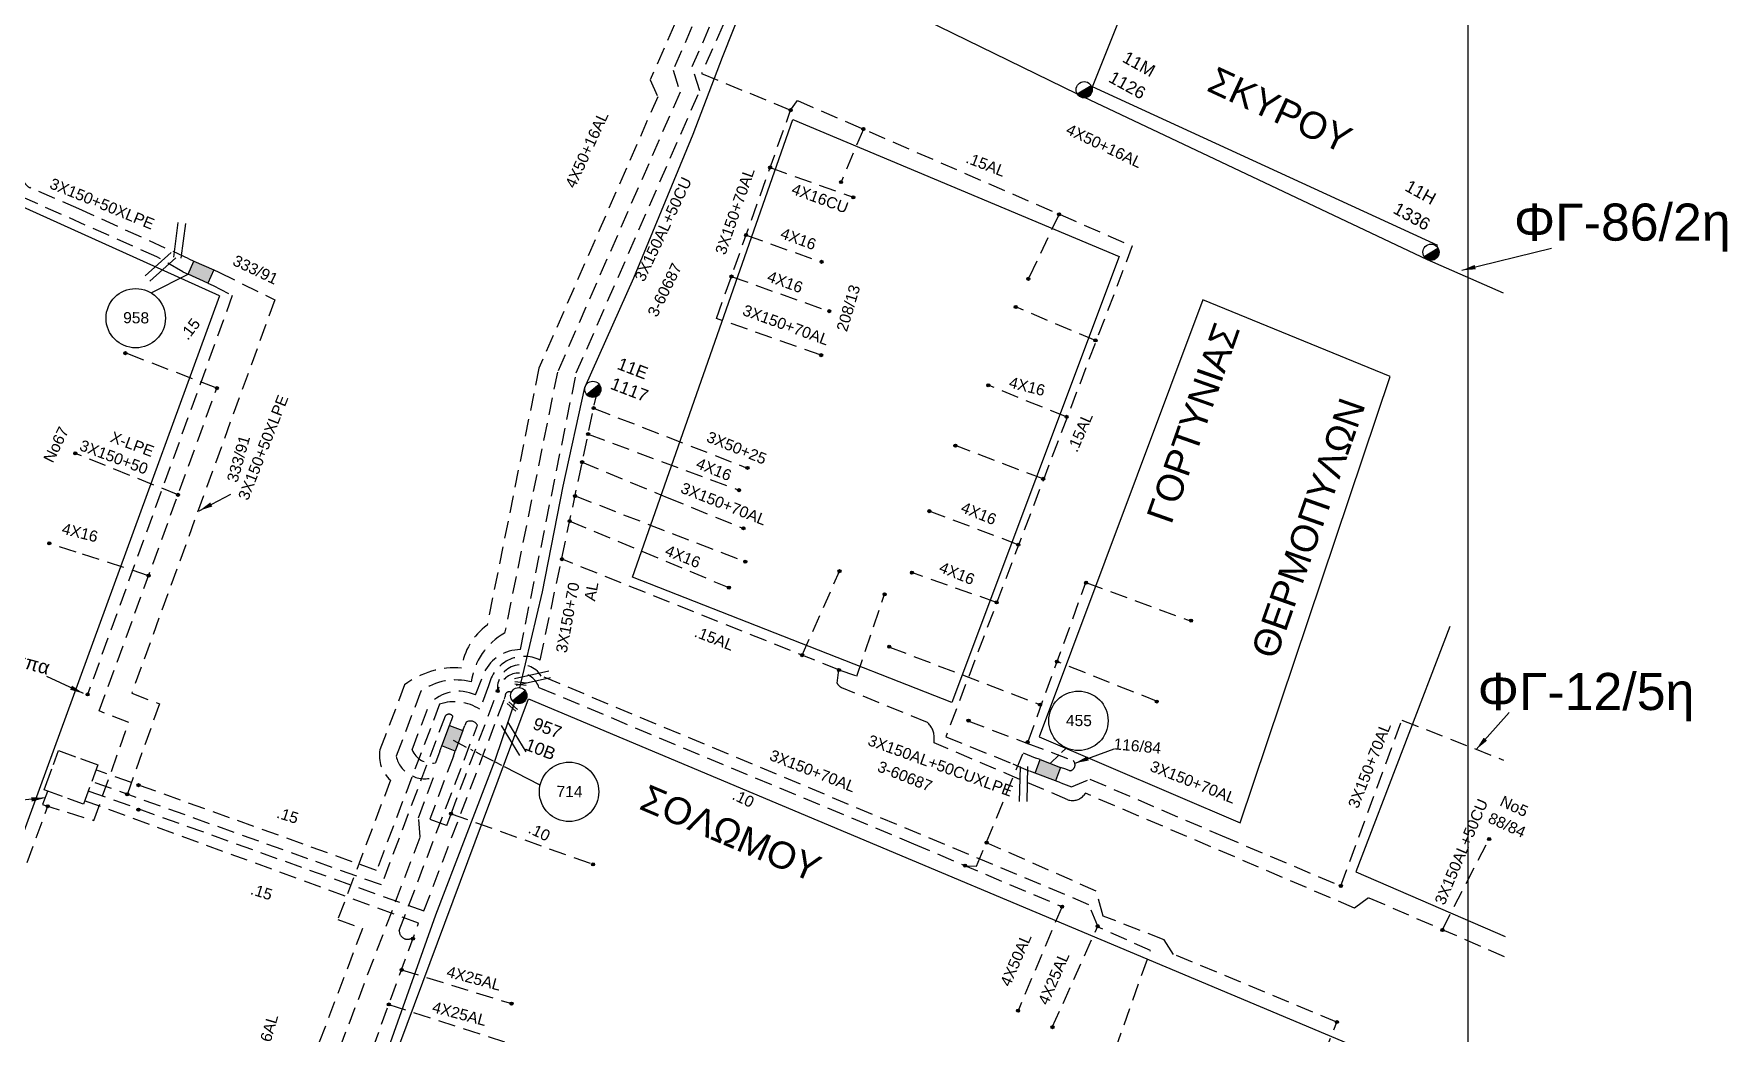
# Model space of a CAD drawing. Header units: millimetres. Extents: x 2662 to 4998, y 438 to 1235.
# Drawn here: x 4797.9 to 4921.7, y 773.4 to 846.5 of the extents above; entities that cross this region are included whole.
import ezdxf

# ---------------------------------------------------------------- set-up
doc = ezdxf.new("R2010")
doc.units = ezdxf.units.MM
doc.linetypes.add('DASHED', pattern=[19.05, 12.7, -6.35])
for name, color, linetype in [('Link Box 4 Διευθύνσεων', 7, 'Continuous'), ('Άγνωστα', 7, 'Continuous'), ('Γυμνά εναέρια ΧΤ και ΦΟΠ (3Φ)   4x50+16AL', 7, 'Continuous'), ('Εναέρια παροχή ΧΤ 4x16', 7, 'SYN_LINE'), ('Επιγραφές - Σχήματα', 7, 'Continuous'), ('Καλώδια ΧΤ   15AL', 7, 'DASHED'), ('Καλώδια ΧΤ   3x150+50CU', 7, 'DASHED'), ('Καλώδια ΧΤ   3x150+70AL', 7, 'DASHED'), ('Καλώδια ΧΤ   3x150AL+50CU', 7, 'DASHED'), ('Καλώδια ΧΤ   4x50AL', 7, 'DASHED'), ('Μηχανική τομή', 7, 'Continuous'), ('Περίπτερο', 7, 'Continuous'), ('Στύλος ΦΜ', 7, 'Continuous'), ('Στύλος ΦΜ @ 1', 7, 'Continuous'), ('Συνδέσεις', 7, 'Continuous'), ('Τομή', 7, 'Continuous'), ('Υπόβαθρο ΔΕΗ', 7, 'Continuous'), ('Υπόγεια Καλώδια Δικτύου ΧΤ   .10', 7, 'DASHED'), ('Υπόγεια καλώδια Παροχών ΧΤ   .15', 7, 'DASHED'), ('Υπόγεια καλώδια Παροχών ΧΤ   4x16CU', 7, 'DASHED'), ('Υπόγεια καλώδια Παροχών ΧΤ   4x25', 7, 'DASHED')]:
    doc.layers.add(name, color=color, linetype=linetype)
doc.styles.add('arial', font='ARIAL.TTF')
doc.styles.get("Standard").update_dxf_attribs({"font": 'ARIAL.TTF'})
doc.linetypes.add('SYN_LINE', pattern='A,0.5,-0.0001,["/\\/\\/\\/",Standard,S=0.1,R=0,X=0,Y=-0.05],-0.25', length=0.7501)
doc.dimstyles.new('ISO-25', dxfattribs={"dimtxt": 2.5, "dimasz": 2.5, "dimexe": 1.25, "dimexo": 0.625, "dimtad": 1, "dimtxsty": 'Standard', "dimcen": 2.5, "dimadec": 0, "dimazin": 0, "dimtfac": 1, "dimtmove": 0, "dimatfit": 3, "dimfxl": 1, "dimarcsym": 0})

# ---------------------------------------------------------------- blocks, each defined once
blk = doc.blocks.new('ΤΟΜΗ')
at = {"layer": 'Τομή', "ltscale": 40}
for p, q in [((-5.68, 0), (5.68, 0)), ((5.68, -2.33), (-5.68, -2.33))]:
    blk.add_line(p, q, dxfattribs=at)
blk = doc.blocks.new('ΜΗΧΑΝΙΚΗ ΤΟΜΗ')
at = {"layer": 'Μηχανική τομή', "ltscale": 40}
for p, q in [((-1.89, 0.78), (1.89, 0.78)), ((1.89, 0), (-1.89, 0))]:
    blk.add_line(p, q, dxfattribs=at)
blk = doc.blocks.new('ΥΠΑΡΧΩΝ ΤΣΙΜΕΝΤΕΝΙΟΣ ΣΤΥΛΟΣ')
at = {"layer": 'Στύλος ΦΜ'}
blk.add_hatch(color=7, dxfattribs=at).paths.add_polyline_path([(-1.29, -2.28, 0.574793), (2.62, 0, 0.268822), (1.3, 2.27)])
at = {"layer": 'Στύλος ΦΜ', "color": 7}
blk.add_line((-1.29, -2.28), (1.3, 2.27), dxfattribs=at)
blk.add_circle((0, 0), 2.62, dxfattribs=at)
at = {"layer": 'Στύλος ΦΜ', "flags": 4}
for tag, p in [('ΑΡΙΘΜΟΣ', (-4.68, 8.05)), ('ΤΥΠΟΣ', (-4.91, 3.03))]:
    blk.add_attdef(tag, p, '', height=4, dxfattribs=at)
blk = doc.blocks.new('LINK BOX 4 ΑΝΑΧΩΡΗΣΕΩΝ')
at = {"layer": 'Link Box 4 Διευθύνσεων', "ltscale": 40}
blk.add_hatch(color=256, dxfattribs=at).paths.add_polyline_path([(-3.54, 0), (-3.54, -4.67), (3.54, -4.67), (3.54, 0)])
for p, q in [((-3.54, 0), (-5.33, 0)), ((5.33, 0), (3.54, 0)), ((-3.54, -4.67), (-5.33, -4.67)), ((5.33, -4.67), (3.54, -4.67))]:
    blk.add_line(p, q, dxfattribs=at)
blk.add_lwpolyline([(-3.54, -4.67), (-3.54, 0), (3.54, 0), (3.54, -4.67)], close=True, dxfattribs=at)
blk = doc.blocks.new('_ΣΥΝΔΕΣΗ')
at = {"layer": 'Συνδέσεις', "linetype": 'SYN_LINE', "ltscale": 40}
blk.add_hatch(color=256, dxfattribs=at).paths.add_polyline_path([(0.5, -0.01, 1), (-0.5, -0.01, 1)])
at = {"layer": 'Συνδέσεις'}
blk.add_circle((0, -0.01), 0.5, dxfattribs=at)
blk = doc.blocks.new('PILLAR YPOSTATHMOU')
at = {"layer": 'Περίπτερο', "ltscale": 40}
for points in [[(540.43, 2525.12), (540.43, 2526.01), (541.51, 2526.01)], [(541.82, 2526.01), (542.91, 2526.01), (542.91, 2524.95)], [(541.59, 2523.53), (540.43, 2523.53), (540.43, 2524.86)], [(542.91, 2524.59), (542.91, 2523.53), (541.92, 2523.53)]]:
    blk.add_lwpolyline(points, dxfattribs=at)

msp = doc.modelspace()

# ---------------------------------------------------------------- linework, layer by layer
at = {"layer": 'Άγνωστα', "color": 30, "linetype": 'DASHED', "ltscale": 0.1}
msp.add_lwpolyline([(4809.21, 830.03), (4801.16, 833.69), (4797.57, 835.24, -0.167593), (4797.2, 835.59, -0.105701), (4797.04, 836.12, 0.59196), (4793.48, 837.74), (4766.85, 850.36), (4742.77, 861.23), (4753.87, 882.07), (4746.4, 885.57)], format="xyb", dxfattribs=at)
at = {"layer": 'Άγνωστα', "color": 30}
msp.add_lwpolyline([(4833.41, 798.68), (4835.08, 805.68), (4836.59, 813.42), (4838.18, 820.62), (4841.77, 828.64), (4841.77, 828.64), (4846.1, 839.15), (4848.25, 844.77), (4851.46, 852.89), (4851.39, 853.09), (4853.37, 857.32), (4854.21, 859.2), (4857.9, 867.24), (4862.31, 876.8), (4864.08, 880.84)], dxfattribs=at)
at = {"layer": 'Άγνωστα', "color": 173, "linetype": 'DASHED', "ltscale": 0.1}
msp.add_lwpolyline([(4858.55, 839.51), (4856.92, 835.64)], dxfattribs=at)
at = {"layer": 'Άγνωστα', "color": 1, "linetype": 'DASHED', "ltscale": 0.1}
for points in [[(4811.26, 820.58), (4804.52, 823.16)], [(4808.42, 812.78), (4800.9, 815.81)], [(4870.6, 794.76), (4874.83, 806.38), (4882.53, 803.54)], [(4860.46, 801.65), (4871.53, 797.42)], [(4880.1, 797.66), (4872.7, 800.59)], [(4866.18, 796.26), (4870.51, 794.63)], [(4865.99, 785.67), (4866.83, 785.63), (4870.24, 793.92), (4871.11, 793.56)], [(4890.13, 766.59), (4893.19, 774.23), (4881.24, 779.19), (4880.56, 780.25), (4876.09, 781.99), (4875.58, 783.81), (4867.51, 787.37)], [(4872.37, 773.87), (4875.69, 781.25), (4875.05, 782.82)], [(4876.98, 772.25), (4879.55, 779.47), (4875.67, 781.21)]]:
    msp.add_lwpolyline(points, dxfattribs=at)
at = {"layer": 'Άγνωστα', "color": 85, "linetype": 'DASHED', "ltscale": 0.1}
for points in [[(4838.82, 819.11), (4850.06, 814.74)], [(4837.46, 812.7), (4849.9, 807.89)], [(4854.07, 801.06), (4856.8, 807.19)], [(4856.76, 799.98), (4858.07, 799.53), (4860.09, 805.51)]]:
    msp.add_lwpolyline(points, dxfattribs=at)
at = {"layer": 'Γυμνά εναέρια ΧΤ και ΦΟΠ (3Φ)   4x50+16AL', "color": 6, "ltscale": 40}
msp.add_lwpolyline([(4852.49, 852.91), (4860.04, 849), (4874.19, 842.08), (4874.19, 842.08), (4899.78, 829.99), (4905.35, 827.55)], dxfattribs=at)
at = {"layer": 'Γυμνά εναέρια ΧΤ και ΦΟΠ (3Φ)   4x50+16AL', "color": 173, "ltscale": 0.1}
msp.add_lwpolyline([(4803.14, 718.34), (4816.4, 752.75), (4823.03, 770.15), (4827.27, 782.09), (4831.61, 793.38), (4833.17, 798)], dxfattribs=at)
at = {"layer": 'Εναέρια παροχή ΧΤ 4x16', "color": 173, "linetype": 'DASHED', "ltscale": 0.1}
for points in [[(4849.97, 831.76), (4855.49, 829.8)], [(4848.89, 828.74), (4856.05, 826.2)]]:
    msp.add_lwpolyline(points, dxfattribs=at)
at = {"layer": 'Εναέρια παροχή ΧΤ 4x16', "color": 1, "linetype": 'DASHED', "ltscale": 0.1}
msp.add_lwpolyline([(4806.27, 806.87), (4800.97, 808.6), (4799, 809.23)], dxfattribs=at)
at = {"layer": 'Επιγραφές - Σχήματα'}
for points in [[(4902.79, 717.58), (4902.79, 1215.67)], [(4865.02, 797.6), (4841.66, 806.77), (4853.39, 840.22), (4877.26, 830.19), (4865.02, 797.6)], [(4806.46, 827.55), (4809.15, 828.91)], [(4901.44, 803.16), (4894.57, 785.21), (4905.5, 780.49)], [(4829.52, 794.32), (4828.56, 794.81)], [(4830.01, 794.07), (4829.83, 794.16)], [(4830.62, 793.75), (4830.22, 793.96)], [(4873.39, 794.27), (4873.05, 793.95)], [(4831.49, 793.31), (4830.77, 793.68)], [(4832.11, 792.99), (4831.65, 793.23)], [(4834.9, 791.56), (4832.31, 792.89)], [(4872.86, 793.77), (4872.2, 793.15)]]:
    msp.add_lwpolyline(points, dxfattribs=at)
for centre in [(4805.32, 825.69), (4874.28, 796.26), (4837.02, 791.07)]:
    msp.add_circle(centre, 2.17, dxfattribs=at)
at = {"layer": 'Καλώδια ΧΤ   15AL', "color": 173, "ltscale": 0.1}
msp.add_lwpolyline([(4853.23, 840.9), (4853.72, 841.61), (4878.21, 830.97), (4864.58, 795.1), (4869.48, 793.11), (4870.73, 792.58), (4870.73, 792.58)], dxfattribs=at)
at = {"layer": 'Καλώδια ΧΤ   15AL', "color": 85, "ltscale": 0.1}
msp.add_lwpolyline([(4856.76, 799.98), (4836.51, 808.07)], dxfattribs=at)
at = {"layer": 'Καλώδια ΧΤ   3x150+50CU', "color": 85, "ltscale": 0.1}
msp.add_lwpolyline([(4900.9, 780.99), (4904.3, 787.59)], dxfattribs=at)
at = {"layer": 'Καλώδια ΧΤ   3x150+70AL', "color": 85, "linetype": 'DASHED', "ltscale": 0.1}
msp.add_lwpolyline([(4808.78, 829.07), (4806.86, 830.18), (4796.8, 834.65, -0.035628), (4796.63, 834.74, 0.575907), (4793.74, 836.88), (4778.94, 843.88), (4772.81, 846.78), (4772.06, 847.14), (4769.14, 848.31), (4766.86, 849.31), (4756.74, 853.98), (4741.76, 860.76), (4752.88, 881.98), (4746.18, 885.16)], format="xyb", dxfattribs=at)
at = {"layer": 'Καλώδια ΧΤ   3x150+70AL', "color": 173, "ltscale": 0.1}
msp.add_lwpolyline([(4864.36, 882.86), (4864.36, 882.86), (4863.81, 882.85, 0.331436), (4863.11, 882.3, 0.083195), (4862.9, 880.25), (4846.72, 843.58), (4853.23, 840.9)], format="xyb", dxfattribs=at)
for points in [[(4847.8, 825.67), (4853.23, 840.9)], [(4855.46, 822.99), (4847.8, 825.67)]]:
    msp.add_lwpolyline(points, dxfattribs=at)
at = {"layer": 'Καλώδια ΧΤ   3x150+70AL', "color": 85, "ltscale": 0.1}
for points in [[(4834.91, 800.7), (4839, 819.95)], [(4837.98, 815.16), (4844.19, 812.59), (4844.19, 812.59), (4849.91, 810.27)]]:
    msp.add_lwpolyline(points, dxfattribs=at)
at = {"layer": 'Καλώδια ΧΤ   3x150+70AL', "color": 1, "ltscale": 0.1}
for points in [[(4875.05, 782.82), (4834.99, 799.53, 0.806827), (4831.79, 798.41)], [(4790.89, 768.06, 0.45723), (4791.54, 769.79), (4798.89, 790.02), (4798.89, 790.02)]]:
    msp.add_lwpolyline(points, format="xyb", dxfattribs=at)
msp.add_lwpolyline([(4872.99, 791.73), (4873.77, 791.44), (4875.11, 792), (4884.8, 787.85), (4893.47, 784.19), (4897.94, 796.32), (4905.38, 793.39)], dxfattribs=at)
at = {"layer": 'Καλώδια ΧΤ   3x150AL+50CU', "color": 2, "linetype": 'DASHED', "ltscale": 0.1}
msp.add_lwpolyline([(4865.04, 884.2, 0.745279), (4859.27, 880.31), (4842.96, 843.12), (4843.51, 841.88), (4834.82, 822.05), (4831.02, 803.26, 0.202702), (4829.16, 800.12, 0.183031), (4824.99, 798.89), (4823.19, 794.14, 0.267948), (4823.96, 791.92), (4820.1, 781.73), (4821.91, 781.07), (4814.07, 760.49, 0.438761), (4814.32, 758.71), (4812.38, 752.29), (4812.96, 751.38), (4800.13, 717.59)], format="xyb", dxfattribs=at)
at = {"layer": 'Καλώδια ΧΤ   3x150AL+50CU', "color": 6, "linetype": 'DASHED', "ltscale": 0.1}
for points in [[(4864.83, 883.79, 0.734684), (4860.55, 880.13), (4844.63, 843.83), (4845.14, 842.21), (4836.17, 821.74), (4832.31, 802.67, 0.233251), (4829.86, 799.1, 0.222975), (4826.18, 798.43), (4824.37, 793.65)], [(4816.18, 761.66), (4826.14, 787.79), (4826.01, 789.17), (4827.1, 792.12, -0.42748), (4824.37, 793.65)]]:
    msp.add_lwpolyline(points, format="xyb", dxfattribs=at)
at = {"layer": 'Καλώδια ΧΤ   3x150AL+50CU', "color": 1, "linetype": 'DASHED', "ltscale": 0.1}
for points in [[(4827.57, 794.04), (4827.24, 793.18, -0.351846), (4825.54, 794.15), (4826.8, 797.47, -0.327188), (4830.18, 798.15), (4830.81, 799.8, -0.283982), (4833.46, 801.47), (4837.55, 821.69), (4846.58, 842.31), (4846.03, 844.08), (4855.11, 864.79), (4861.75, 879.7), (4861.63, 880.31, -0.219601), (4862.31, 883.05, -0.454958), (4864.51, 883.15)], [(4870.51, 794.63), (4873.89, 793.36, -0.649313), (4873.64, 792.61), (4873.36, 792.72)]]:
    msp.add_lwpolyline(points, format="xyb", dxfattribs=at)
at = {"layer": 'Καλώδια ΧΤ   3x150AL+50CU', "color": 27, "linetype": 'DASHED', "ltscale": 0.1}
msp.add_lwpolyline([(4811.41, 829.05), (4815.5, 827.03), (4805.03, 798.28), (4807.06, 797.5), (4804.7, 790.89)], dxfattribs=at)
at = {"layer": 'Καλώδια ΧΤ   3x150AL+50CU', "color": 1, "linetype": 'DASHED', "ltscale": 0.1}
msp.add_lwpolyline([(4798.87, 791.1), (4798.87, 791.1), (4798.5, 790.14), (4802.26, 788.98), (4804.82, 796.14), (4802.66, 796.98), (4811.26, 820.58)], dxfattribs=at)
at = {"layer": 'Καλώδια ΧΤ   3x150AL+50CU', "color": 85, "ltscale": 0.1}
msp.add_lwpolyline([(4905.45, 779.02), (4895.5, 783.32), (4894.47, 782.57), (4874.8, 790.96), (4874.63, 790.77, -0.29106), (4873.51, 790.49), (4863.73, 794.64), (4863.73, 795.04, 0.215255), (4863.23, 796.14), (4856.98, 798.68, -0.193103), (4856.63, 799.01), (4856.76, 799.98)], format="xyb", dxfattribs=at)
at = {"layer": 'Καλώδια ΧΤ   3x150AL+50CU', "color": 27, "linetype": 'DASHED', "ltscale": 0.1}
msp.add_lwpolyline([(4828.41, 796.29), (4828.52, 796.58, 0.553382), (4827.95, 796.59), (4823.29, 784.26), (4802.1, 791.82)], format="xyb", dxfattribs=at)
at = {"layer": 'Καλώδια ΧΤ   3x150AL+50CU', "color": 133, "linetype": 'DASHED', "ltscale": 0.1}
msp.add_lwpolyline([(4825.49, 780.36, -0.57579), (4824.6, 780.93), (4830.32, 795.95, 0.400684), (4829.49, 796.17), (4829.4, 795.92)], format="xyb", dxfattribs=at)
at = {"layer": 'Καλώδια ΧΤ   3x150AL+50CU', "color": 133, "ltscale": 0.1}
msp.add_lwpolyline([(4830.3, 748.12), (4830.33, 748.37, 0.799904), (4827.6, 749.38), (4818.86, 752.43), (4818.86, 752.43, 0.785001), (4816.76, 754.21, -0.430271), (4816.41, 754.72), (4817.94, 758.87), (4817.85, 759.06, -0.423242), (4818.74, 761.56), (4826.01, 781.48), (4826.01, 781.48)], format="xyb", dxfattribs=at)
at = {"layer": 'Καλώδια ΧΤ   4x50AL', "color": 1, "ltscale": 0.1}
msp.add_lwpolyline([(4873.08, 782.68), (4869.86, 775.06)], dxfattribs=at)
at = {"layer": 'Υπόβαθρο ΔΕΗ'}
for points in [[(4900.58, 831), (4875.3, 842.6), (4887.75, 873.67), (4902.23, 866.44)], [(4811.44, 827.32), (4741.03, 859.13), (4708.51, 795.77)], [(4811.44, 827.32), (4786.63, 759.5), (4708.51, 795.77)], [(4886.12, 788.81), (4897.08, 821.43), (4883.39, 827.04), (4871.41, 795.08), (4886.12, 788.81)], [(4898.16, 733.74), (4820.2, 760.77), (4834.06, 797.86), (4899.22, 770.49)]]:
    msp.add_lwpolyline(points, dxfattribs=at)
at = {"layer": 'Υπόγεια Καλώδια Δικτύου ΧΤ   .10', "color": 1, "ltscale": 0.1}
msp.add_lwpolyline([(4828.56, 793.67), (4826.84, 789.08), (4828.07, 788.61), (4828.39, 789.47), (4831.92, 798.75, -0.710712), (4834.82, 798.69), (4862.22, 787.27), (4873.08, 782.68)], format="xyb", dxfattribs=at)
msp.add_lwpolyline([(4828.39, 789.47), (4838.78, 785.77)], dxfattribs=at)
at = {"layer": 'Υπόγεια καλώδια Παροχών ΧΤ   .15', "color": 27, "ltscale": 0.1}
msp.add_lwpolyline([(4810.98, 828.09), (4812.39, 827.36), (4801.8, 798.19)], dxfattribs=at)
at = {"layer": 'Υπόγεια καλώδια Παροχών ΧΤ   .15', "color": 85, "linetype": 'DASHED', "ltscale": 0.1}
msp.add_lwpolyline([(4834.91, 800.7, 0.493147), (4831.14, 798.81), (4830.49, 797.1, 0.230317), (4827.55, 797.48), (4822.94, 785.32), (4802.41, 792.68)], format="xyb", dxfattribs=at)
at = {"layer": 'Υπόγεια καλώδια Παροχών ΧΤ   .15', "color": 173, "ltscale": 0.1}
msp.add_lwpolyline([(4801.9, 791.13), (4826.4, 782.36), (4832.29, 797.84), (4832.35, 798.04, -0.678238), (4832.8, 798.33, -0.014312)], format="xyb", dxfattribs=at)
at = {"layer": 'Υπόγεια καλώδια Παροχών ΧΤ   .15', "color": 133, "ltscale": 0.1}
msp.add_lwpolyline([(4826.01, 781.48), (4801.58, 790.42)], dxfattribs=at)
at = {"layer": 'Υπόγεια καλώδια Παροχών ΧΤ   4x16CU', "color": 173, "ltscale": 0.1}
msp.add_lwpolyline([(4851.73, 836.7), (4857.81, 834.53)], dxfattribs=at)
at = {"layer": 'Υπόγεια καλώδια Παροχών ΧΤ   4x16CU', "color": 173, "linetype": 'DASHED', "ltscale": 0.1}
for points in [[(4872.86, 833.29), (4870.64, 828.61)], [(4875.53, 824.06), (4869.69, 826.51)], [(4873.41, 818.47), (4867.68, 820.79)], [(4871.7, 813.94), (4865.28, 816.38)], [(4869.88, 809.13), (4863.37, 811.59)], [(4868.29, 804.92), (4862.09, 807.09)]]:
    msp.add_lwpolyline(points, dxfattribs=at)
at = {"layer": 'Υπόγεια καλώδια Παροχών ΧΤ   4x16CU', "color": 85, "linetype": 'DASHED', "ltscale": 0.1}
for points in [[(4838.42, 817.21), (4849.45, 813.12)], [(4837.07, 810.86), (4848.71, 806)]]:
    msp.add_lwpolyline(points, dxfattribs=at)
at = {"layer": 'Υπόγεια καλώδια Παροχών ΧΤ   4x25', "color": 133, "linetype": 'DASHED', "ltscale": 0.1}
for points in [[(4824.77, 778.06), (4832.81, 775.59)], [(4823.84, 775.53), (4832.3, 772.8)]]:
    msp.add_lwpolyline(points, dxfattribs=at)

# ---------------------------------------------------------------- block references
at = {"xscale": 1.234811880682496, "yscale": 1.234811880682496, "zscale": 1.234811880682496, "rotation": 339.9049280929522}
msp.add_blockref('PILLAR YPOSTATHMOU', (3101.3, -1905.89), dxfattribs=at)
at = {"layer": 'Link Box 4 Διευθύνσεων'}
for p, xscale, yscale, zscale, rotation in [((4809.88, 828.58), 0.2259914949150554, 0.2259914949150554, 0.2259914949150554, 155.9051685789754), ((4828.98, 794.8), 0.2259914949150555, 0.2259914949150555, 0.2259914949150555, 249.4492486901709), ((4872.23, 793.14), 0.2259914949150555, 0.2259914949150555, 0.2259914949150555, 339.4515376870185)]:
    msp.add_blockref('LINK BOX 4 ΑΝΑΧΩΡΗΣΕΩΝ', p, dxfattribs=dict(at, xscale=xscale, yscale=yscale, zscale=zscale, rotation=rotation))
at = {"layer": 'Μηχανική τομή', "xscale": 0.2259914949150552, "yscale": 0.2259914949150552, "zscale": 0.2259914949150552}
for p, rotation in [((4833.47, 798.9), 353.3777629102124), ((4832.81, 797.24), 318.8487257592575)]:
    msp.add_blockref('ΜΗΧΑΝΙΚΗ ΤΟΜΗ', p, dxfattribs=dict(at, rotation=rotation))
at = {"layer": 'Στύλος ΦΜ @ 1', "ltscale": 40}
ref = msp.add_blockref('ΥΠΑΡΧΩΝ ΤΣΙΜΕΝΤΕΝΙΟΣ ΣΤΥΛΟΣ', (4874.7, 842.39), dxfattribs=dict(at, xscale=0.2259914949150554, yscale=0.2259914949150554, zscale=0.2259914949150554, rotation=331.1723990868637))
ref.add_attrib('ΤΥΠΟΣ', '1126', (4876.41, 843.01), dxfattribs={"layer": 'Στύλος ΦΜ', "height": 0.904, "rotation": 331.1724, "flags": 4})
ref.add_attrib('ΑΡΙΘΜΟΣ', '11Μ', (4877.42, 844.47), dxfattribs={"layer": 'Στύλος ΦΜ', "height": 0.904, "rotation": 331.1724, "flags": 4})
ref = msp.add_blockref('ΥΠΑΡΧΩΝ ΤΣΙΜΕΝΤΕΝΙΟΣ ΣΤΥΛΟΣ', (4900.07, 830.51), dxfattribs=dict(at, xscale=0.2259914949150554, yscale=0.2259914949150554, zscale=0.2259914949150554, rotation=331.1723990868637))
ref.add_attrib('ΤΥΠΟΣ', '1336', (4897.22, 833.42), dxfattribs={"layer": 'Στύλος ΦΜ', "height": 0.904, "rotation": 331.1724, "flags": 4})
ref.add_attrib('ΑΡΙΘΜΟΣ', '11H', (4898.08, 835.06), dxfattribs={"layer": 'Στύλος ΦΜ', "height": 0.904, "rotation": 331.1724, "flags": 4})
ref = msp.add_blockref('ΥΠΑΡΧΩΝ ΤΣΙΜΕΝΤΕΝΙΟΣ ΣΤΥΛΟΣ', (4838.76, 820.49), dxfattribs=dict(at, xscale=0.2259914949150553, yscale=0.2259914949150553, zscale=0.2259914949150553, rotation=339.0183869007416))
ref.add_attrib('ΤΥΠΟΣ', '1117', (4839.97, 820.55), dxfattribs={"layer": 'Στύλος ΦΜ', "height": 0.904, "rotation": 339.0184, "flags": 4})
ref.add_attrib('ΑΡΙΘΜΟΣ', '11E', (4840.47, 822), dxfattribs={"layer": 'Στύλος ΦΜ', "height": 0.904, "rotation": 339.0184, "flags": 4})
ref = msp.add_blockref('ΥΠΑΡΧΩΝ ΤΣΙΜΕΝΤΕΝΙΟΣ ΣΤΥΛΟΣ', (4833.34, 798.1), dxfattribs=dict(at, xscale=0.2259914949150553, yscale=0.2259914949150553, zscale=0.2259914949150553, rotation=339.0183869007416))
ref.add_attrib('ΤΥΠΟΣ', '10B', (4833.72, 794.17), dxfattribs={"layer": 'Στύλος ΦΜ', "height": 0.904, "rotation": 339.0184, "flags": 4})
ref.add_attrib('ΑΡΙΘΜΟΣ', '957', (4834.29, 795.7), dxfattribs={"layer": 'Στύλος ΦΜ', "height": 0.904, "rotation": 339.0184, "flags": 4})
at = {"layer": 'Συνδέσεις', "xscale": 0.2259914949150555, "yscale": 0.2259914949150555, "zscale": 0.2259914949150555}
for p in [(4853.23, 840.9), (4858.55, 839.52), (4851.73, 836.71), (4856.92, 835.64), (4857.81, 834.53), (4872.86, 833.29), (4849.97, 831.77), (4855.49, 829.81), (4848.9, 828.74), (4870.62, 828.57), (4856.05, 826.21), (4869.69, 826.51), (4875.53, 824.07), (4804.57, 823.14), (4855.46, 822.99), (4811.26, 820.58), (4867.68, 820.79), (4838.82, 819.12), (4873.41, 818.48), (4838.42, 817.22), (4865.28, 816.38), (4800.9, 815.81), (4837.98, 815.17), (4850.07, 814.75), (4871.7, 813.95), (4808.42, 812.78), (4837.46, 812.7), (4849.45, 813.12), (4863.37, 811.59), (4837.07, 810.86), (4849.77, 810.34), (4799, 809.23), (4869.88, 809.13), (4836.51, 808.08), (4849.91, 807.9), (4806.27, 806.87), (4856.8, 807.2), (4862.1, 807.09), (4874.84, 806.36), (4848.71, 806), (4860.1, 805.51), (4868.29, 804.92), (4882.52, 803.59), (4860.44, 801.68), (4854.07, 801.06), (4872.71, 800.59), (4856.76, 799.98), (4801.8, 798.19), (4831.8, 798.44), (4880.01, 797.67), (4871.47, 797.44), (4866.24, 796.28), (4870.57, 794.7), (4805.53, 791.56), (4804.7, 790.89), (4798.89, 790.02), (4805.52, 789.77), (4828.39, 789.47), (4904.32, 787.62), (4867.56, 787.36), (4838.78, 785.77), (4865.99, 785.68), (4893.47, 784.19), (4873.08, 782.68), (4825.6, 780.34), (4875.69, 781.25), (4900.91, 780.97), (4824.77, 778.06), (4823.84, 775.53), (4832.81, 775.59), (4869.86, 775.07), (4893.19, 774.24), (4872.38, 773.87)]:
    msp.add_blockref('_ΣΥΝΔΕΣΗ', p, dxfattribs=at)
at = {"layer": 'Τομή'}
for p, xscale, yscale, zscale, rotation in [((4808.27, 831.42), 0.2259914949150553, 0.2259914949150553, 0.2259914949150553, 82.39559894253867), ((4806.96, 829.64), 0.2259914949150553, 0.2259914949150553, 0.2259914949150553, 42.24831593670215), ((4834.29, 799.64), 0.2259914949150552, 0.2259914949150552, 0.2259914949150552, 12.88126374607819), ((4832.74, 794.82), 0.2259914949150553, 0.2259914949150553, 0.2259914949150553, 121.5176002126391), ((4870, 791.65), 0.2259914949150552, 0.2259914949150552, 0.2259914949150552, 88.59418975416311)]:
    msp.add_blockref('ΤΟΜΗ', p, dxfattribs=dict(at, xscale=xscale, yscale=yscale, zscale=zscale, rotation=rotation))

# ---------------------------------------------------------------- texts
at = {"layer": 'Άγνωστα', "ltscale": 40, "attachment_point": 1, "style": 'arial'}
for s, insert, char_height, width, rotation in [('3X150+50XLPE', (4799.26, 835.97), 0.8136, 62.5458, 337.8071), ('3X150AL+50CU', (4841.77, 828.64), 0.8136, 62.5458, 64.7442), ('333/91', (4812.69, 830.35), 0.814, 2.6235, 334.5932), ('3-60687', (4842.72, 826.07), 0.814, 6.4009, 63.6457), ('208/13', (4856.56, 824.88), 0.814, 3.9223, 73.4813), ('3X150+50XLPE', (4812.78, 812.61), 0.8136, 62.5458, 68.5468), ('Νο67', (4798.53, 815.41), 0.814, 2.6715, 63.8443), ('      X-LPE\\P3X150+50', (4801.9, 818.1), 0.8136, 5.4481, 339.6079), ('333/91', (4811.97, 813.85), 0.814, 2.6235, 74.1992), ('3X50+25', (4847.31, 817.45), 0.814, 62.5458, 338.0183), ('3X150+70\\P             AL', (4836.04, 801.32), 0.8136, 62.5458, 79.5079), ('116/84', (4876.9, 794.99), 0.814, 62.5458, 354.6095), ('3-60687', (4859.8, 793.36), 0.814, 11.7737, 338.3498), ('Νο5', (4905.38, 790.83), 0.814, 2.6715, 334.9057), ('88/84', (4904.5, 789.6), 0.814, 3.9223, 335.6639), ('4X25AL', (4871.29, 775.74), 0.814, 62.5458, 66.5895), ('4X25AL', (4828.21, 778.35), 0.814, 62.5458, 345.0815), ('4X25AL', (4827.16, 775.77), 0.814, 62.5458, 345.0815)]:
    msp.add_mtext(s, dxfattribs=dict(at, insert=insert, char_height=char_height, width=width, rotation=rotation))
at = {"layer": 'Γυμνά εναέρια ΧΤ και ΦΟΠ (3Φ)   4x50+16AL', "ltscale": 40, "char_height": 0.814, "attachment_point": 1, "style": 'arial'}
for insert, width, rotation in [((4836.7, 835.46), 62.5458, 65.3735), ((4873.64, 839.94), 6.4754, 334.5768), ((4813.29, 769.16), 6.4009, 73.6113)]:
    msp.add_mtext('4X50+16AL', dxfattribs=dict(at, insert=insert, width=width, rotation=rotation))
at = {"layer": 'Εναέρια παροχή ΧΤ 4x16', "ltscale": 40, "char_height": 0.814, "attachment_point": 1, "style": 'arial'}
for s, insert, width, rotation in [('4X16CU', (4853.5, 835.57), 62.5458, 340), ('4X16', (4852.69, 832.33), 62.5458, 340), ('4X16', (4851.72, 829.18), 62.5458, 340), ('3X150+70AL', (4849.92, 826.71), 62.5458, 340), ('4X16', (4869.34, 821.43), 62.5458, 345.8611), ('4X16', (4846.54, 815.52), 62.5458, 338.0183), ('4X16', (4865.91, 812.3), 62.5458, 338.0183), ('4X16', (4800.06, 810.74), 2.6235, 345.7991), ('4X16', (4844.27, 809.15), 62.5458, 338.0183), ('4X16', (4864.32, 807.92), 62.5458, 338.0183)]:
    msp.add_mtext(s, dxfattribs=dict(at, insert=insert, width=width, rotation=rotation))
at = {"layer": 'Επιγραφές - Σχήματα', "ltscale": 40, "attachment_point": 1, "style": 'arial'}
for s, insert, char_height, width, rotation in [('{\\H1.0833x;ΣKYPOY}', (4884.39, 844.14), 1.8079, 19.1112, 335.1377), ('{\\H1.0833x;ΓΟΡΤΥΝΙΑΣ}', (4879.22, 811.2), 1.8079, 19.1112, 70.6092), ('{\\H1.0833x;ΘΕΡΜΟΠΥΛΩΝ}', (4886.87, 801.32), 1.8079, 19.1112, 70.6092), ('{\\H1.0833x;ηλ. ταπα}', (4793.89, 802.02), 0.9327, 9.8589, 344.7969), ('{\\H1.0833x;ΣOΛΩMOY}', (4842.82, 791.66), 1.8079, 19.1112, 337)]:
    msp.add_mtext(s, dxfattribs=dict(at, insert=insert, char_height=char_height, width=width, rotation=rotation))
at = {"layer": 'Επιγραφές - Σχήματα', "ltscale": 40, "char_height": 2.712, "width": 19.1112, "attachment_point": 1, "style": 'arial'}
for s, insert in [('ΦΓ-86/2η', (4906.13, 834.07)), ('ΦΓ-12/5η', (4903.48, 799.76))]:
    msp.add_mtext(s, dxfattribs=dict(at, insert=insert))
at = {"layer": 'Επιγραφές - Σχήματα', "char_height": 0.814, "width": 7.7372, "attachment_point": 1, "rotation": 359.4102}
for s, insert in [('958', (4804.41, 826.14)), ('455', (4873.37, 796.7)), ('714', (4836.11, 791.51))]:
    msp.add_mtext(s, dxfattribs=dict(at, insert=insert))
at = {"layer": 'Καλώδια ΧΤ   15AL', "ltscale": 40, "char_height": 0.814, "attachment_point": 1, "style": 'arial'}
for insert, width, rotation in [((4866.27, 837.84), 4.3596, 338.8382), ((4873.43, 816.15), 4.3596, 66.5895), ((4846.41, 803.2), 62.5458, 338.7256)]:
    msp.add_mtext('.15AL', dxfattribs=dict(at, insert=insert, width=width, rotation=rotation))
at = {"layer": 'Καλώδια ΧΤ   3x150+50CU', "ltscale": 40, "insert": (4900.3, 783.05), "char_height": 0.8136, "width": 62.5458, "attachment_point": 1, "rotation": 67.07, "style": 'arial'}
msp.add_mtext('3X150AL+50CU', dxfattribs=at)
at = {"layer": 'Καλώδια ΧΤ   3x150+70AL', "ltscale": 40, "char_height": 0.814, "width": 62.5458, "attachment_point": 1, "style": 'arial'}
for insert, rotation in [((4847.68, 830.53), 70.8437), ((4845.41, 813.72), 338.3498), ((4893.97, 790.09), 68.3498), ((4851.91, 794.18), 338.6869), ((4879.74, 793.38), 338.3498)]:
    msp.add_mtext('3X150+70AL', dxfattribs=dict(at, insert=insert, rotation=rotation))
at = {"layer": 'Καλώδια ΧΤ   3x150AL+50CU', "ltscale": 40, "insert": (4859.08, 795.27), "char_height": 0.8136, "width": 62.5458, "attachment_point": 1, "rotation": 340.0657, "style": 'arial'}
msp.add_mtext('3X150AL+50CUXLPE', dxfattribs=at)
at = {"layer": 'Καλώδια ΧΤ   4x50AL', "color": 0, "ltscale": 40, "insert": (4868.52, 777.09), "char_height": 0.814, "width": 62.5458, "attachment_point": 1, "rotation": 66.5895, "style": 'arial'}
msp.add_mtext('4X50AL', dxfattribs=at)
at = {"layer": 'Υπόγεια Καλώδια Δικτύου ΧΤ   .10', "ltscale": 40, "char_height": 0.814, "width": 62.5458, "attachment_point": 1, "rotation": 334.4635, "style": 'arial'}
for insert in [(4849.23, 791.3), (4834.31, 788.84)]:
    msp.add_mtext('.10', dxfattribs=dict(at, insert=insert))
at = {"layer": 'Υπόγεια καλώδια Παροχών ΧΤ   .15', "ltscale": 40, "char_height": 0.814, "width": 62.5458, "attachment_point": 1, "style": 'arial'}
for insert, rotation in [((4808.49, 824.52), 52.491), ((4815.81, 789.97), 342.4988), ((4813.9, 784.38), 342.4988)]:
    msp.add_mtext('.15', dxfattribs=dict(at, insert=insert, rotation=rotation))

# ---------------------------------------------------------------- leaders
at = {"layer": 'Επιγραφές - Σχήματα', "ltscale": 40}
for points in [[(4902.33, 829.19), (4908.89, 830.8)], [(4809.96, 811.61), (4812.29, 812.83)], [(4801.5, 798.26), (4798.81, 799.51)], [(4903.38, 794.17), (4905.78, 796.88)], [(4874.04, 793.17), (4876.89, 794.21)], [(4798.69, 790.62), (4795.84, 790.33)]]:
    msp.add_leader(points, dimstyle='ISO-25', override={"dimasz": 1, "dimtad": 0}, dxfattribs=at)

doc.saveas('drawing.dxf')
